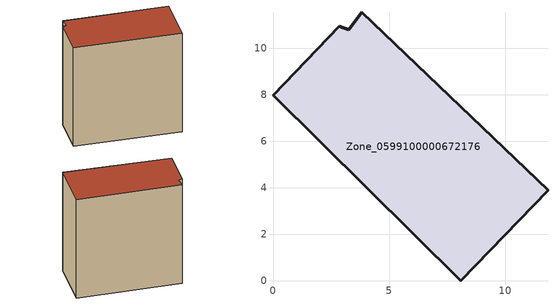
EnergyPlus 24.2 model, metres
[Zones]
Zone_0599100000672176
 floor ground (C_G): 3.27,10.8 3.81,11.55 11.83,3.88 8.08,0 0,7.98 2.85,10.95 z0
 wall outside (C_F): 8.08,0 11.83,3.88 3.81,11.55 3.27,10.8 2.85,10.95 0,7.98 8.08,0 z0:11.75
 roof outside (C_R): 3.81,11.55 3.27,10.8 2.85,10.95 0,7.98 8.08,0 11.83,3.88 z11.75
[BUILDING]
Pand.0599100000672176: North Axis=0; Terrain=City; Loads Convergence Tolerance Value=0.04; Temperature Convergence Tolerance Value=0.4; Solar Distribution=FullExterior; Maximum Number of Warmup Days=25; Minimum Number of Warmup Days=1
[Site:Location]
Rotterdam.The.Hague.AP_ZH_NLD Design_Conditions: Latitude=51.96; Longitude=4.45; Time Zone=1; Elevation=-4.5
[SITE:GROUNDTEMPERATURE:BUILDINGSURFACE]
18, 18, 18, 18, 18, 18, 18, 18, 18, 18, 18, 18
[MATERIAL] Thermal Absorptance=0.9; Solar Absorptance=0.7; Visible Absorptance=0.7
Name | Roughness | Thickness | Conductivity | Density | Specific Heat
G.TI.1946 | MediumSmooth | 0.15 | 1 | 540 | 1210
F.TI.1946 | Rough | 0.3 | 0.857143 | 1920 | 840
R.TI.1946 | MediumRough | 0.2 | 0.1 | 1500 | 1000
[CONSTRUCTION]
C_G: G.TI.1946
C_F: F.TI.1946
C_R: R.TI.1946
[ZONE]
Zone_0599100000672176: Type=1; Multiplier=1; Ceiling Height=Autocalculate; Volume=Autocalculate; Floor Area=autocalculate; Part of Total Floor Area=Yes
[ZONEINFILTRATION:DESIGNFLOWRATE]
Infil_Zone_0599100000672176: Zone or ZoneList or Space or SpaceList=Zone_0599100000672176; Schedule=AlwaysOn; Design Flow Rate Calculation Method=Flow/Area; Flow Rate per Floor Area=0.003; Constant Term Coefficient=1; Temperature Term Coefficient=0; Velocity Term Coefficient=0; Velocity Squared Term Coefficient=0
[HVACTEMPLATE:ZONE:IDEALLOADSAIRSYSTEM]
Zone_0599100000672176: Maximum Heating Supply Air Temperature=50; Minimum Cooling Supply Air Temperature=13; Maximum Heating Supply Air Humidity Ratio=0.0156; Minimum Cooling Supply Air Humidity Ratio=0.0077; Heating Limit=NoLimit; Cooling Limit=NoLimit; Dehumidification Control Type=ConstantSensibleHeatRatio; Cooling Sensible Heat Ratio=0.7; Dehumidification Setpoint=60; Humidification Control Type=None; Humidification Setpoint=30; Outdoor Air Method=None; Outdoor Air Flow Rate per Person=0.00944; Outdoor Air Flow Rate per Zone Floor Area=0; Outdoor Air Flow Rate per Zone=0; Demand Controlled Ventilation Type=None; Outdoor Air Economizer Type=NoEconomizer; Heat Recovery Type=None; Sensible Heat Recovery Effectiveness=0.7; Latent Heat Recovery Effectiveness=0.65
[ZONECONTROL:THERMOSTAT]
ThermostatControl_Zone_0599100000672176: Zone or ZoneList=Zone_0599100000672176; Control Type Schedule=DualSetpointControlType; Control 1=Thermostat_Zone_0599100000672176; Temperature Difference Between Cutout And Setpoint=0
[THERMOSTATSETPOINT:DUALSETPOINT]
Thermostat_Zone_0599100000672176: Heating Setpoint Temperature Schedule=HeatingSetpoint_Zone_0599100000672176; Cooling Setpoint Temperature Schedule=CoolingSetpoint_Zone_0599100000672176
[SCHEDULE:COMPACT]
HeatingSetpoint_Zone_0599100000672176: Through: 12/31, For: AllDays, Until: 24:00, 21
CoolingSetpoint_Zone_0599100000672176: Through: 12/31, For: AllDays, Until: 24:00, 24
DualSetpointControlType: Through: 12/31, For: AllDays, Until: 24:00, 4
AlwaysOn: Through: 12/31, For: AllDays, Until: 24:00, 1
